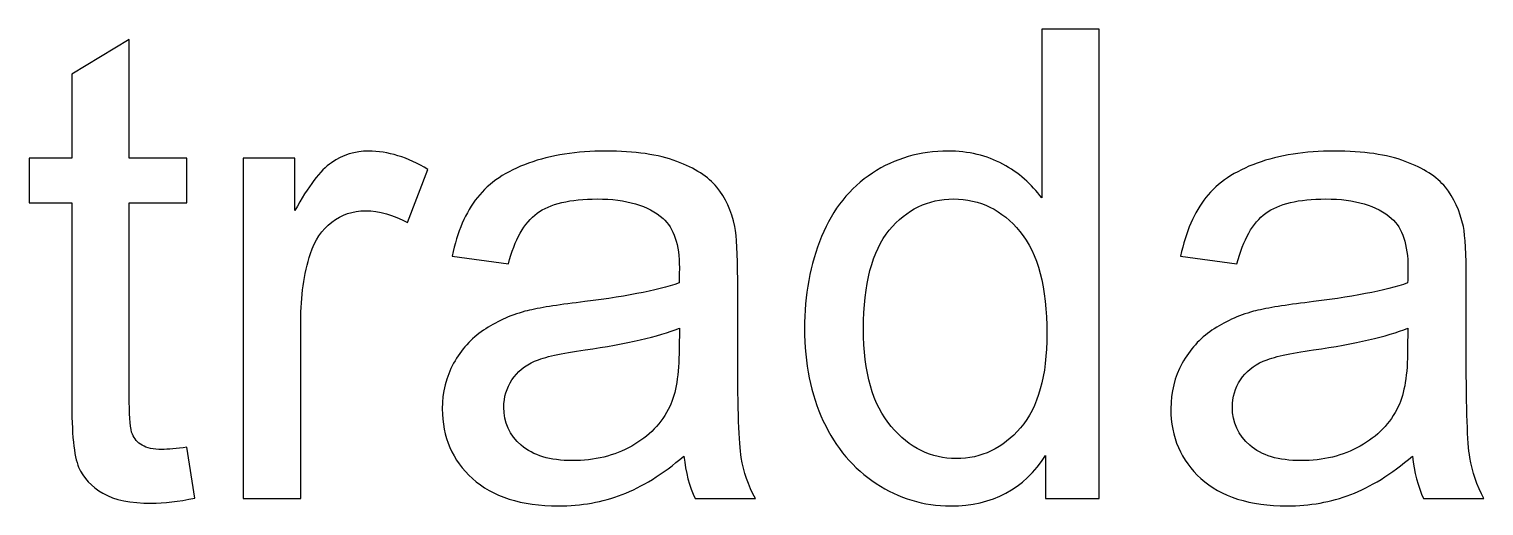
# Model space of a CAD drawing. Header units: millimetres. Extents: x -300 to 279, y -192 to 238.
# Drawn here: x 54.85 to 83.06, y -143.76 to -134.53 of the extents above; entities that cross this region are included whole.
import ezdxf

# ---------------------------------------------------------------- set-up
doc = ezdxf.new("R2010")
doc.units = ezdxf.units.MM
doc.layers.add('CAMADA_1', color=7, linetype='CONTINUOUS')

msp = doc.modelspace()

# ---------------------------------------------------------------- linework, layer by layer
at = {"layer": 'CAMADA_1', "color": 250}
for points, knots in [([(74.5601, -143.6225), (74.5601, -143.6225), (74.5601, -142.7864), (74.5601, -142.7864), (74.1431, -143.4362), (73.5293, -143.7622), (72.7186, -143.7622), (72.1937, -143.7622), (71.7111, -143.6183), (71.2729, -143.3283), (70.8327, -143.0404), (70.4919, -142.6361), (70.2485, -142.1197), (70.0072, -141.6011), (69.8865, -141.0063), (69.8865, -140.3332), (69.8865, -139.677), (69.9966, -139.0822), (70.2146, -138.5467), (70.4347, -138.0133), (70.7628, -137.6027), (71.201, -137.3191), (71.637, -137.0333), (72.1281, -136.8915), (72.6678, -136.8915), (73.0657, -136.8915), (73.4192, -136.9762), (73.7283, -137.1434), (74.0373, -137.3106), (74.2892, -137.5307), (74.4839, -137.7995), (74.4839, -137.7995), (74.4839, -134.5293), (74.4839, -134.5293), (74.4839, -134.5293), (75.6015, -134.5293), (75.6015, -134.5293), (75.6015, -134.5293), (75.6015, -143.6225), (75.6015, -143.6225), (75.6015, -143.6225), (74.5601, -143.6225), (74.5601, -143.6225)], [0, 0, 0, 0, 0.0714286, 0.0714286, 0.0714286, 0.1428571, 0.1428571, 0.1428571, 0.2142857, 0.2142857, 0.2142857, 0.2857143, 0.2857143, 0.2857143, 0.3571429, 0.3571429, 0.3571429, 0.4285714, 0.4285714, 0.4285714, 0.5, 0.5, 0.5, 0.5714286, 0.5714286, 0.5714286, 0.6428571, 0.6428571, 0.6428571, 0.7142857, 0.7142857, 0.7142857, 0.7857143, 0.7857143, 0.7857143, 0.8571429, 0.8571429, 0.8571429, 0.9285714, 0.9285714, 0.9285714, 1, 1, 1, 1]), ([(57.9104, -142.6255), (57.9104, -142.6255), (58.0628, -143.6119), (58.0628, -143.6119), (57.7495, -143.6775), (57.468, -143.7114), (57.2225, -143.7114), (56.8182, -143.7114), (56.5049, -143.6479), (56.2806, -143.5188), (56.0583, -143.3897), (55.9017, -143.2224), (55.8107, -143.0129), (55.7197, -142.8033), (55.6752, -142.3631), (55.6752, -141.6921), (55.6752, -141.6921), (55.6752, -137.8948), (55.6752, -137.8948), (55.6752, -137.8948), (54.8497, -137.8948), (54.8497, -137.8948), (54.8497, -137.8948), (54.8497, -137.0312), (54.8497, -137.0312), (54.8497, -137.0312), (55.6752, -137.0312), (55.6752, -137.0312), (55.6752, -137.0312), (55.6752, -135.4014), (55.6752, -135.4014), (55.6752, -135.4014), (56.7928, -134.7304), (56.7928, -134.7304), (56.7928, -134.7304), (56.7928, -137.0312), (56.7928, -137.0312), (56.7928, -137.0312), (57.9104, -137.0312), (57.9104, -137.0312), (57.9104, -137.0312), (57.9104, -137.8948), (57.9104, -137.8948), (57.9104, -137.8948), (56.7928, -137.8948), (56.7928, -137.8948), (56.7928, -137.8948), (56.7928, -141.7556), (56.7928, -141.7556), (56.7928, -142.0752), (56.8119, -142.2805), (56.8521, -142.3715), (56.8902, -142.4626), (56.9537, -142.5345), (57.0426, -142.5896), (57.1315, -142.6425), (57.2585, -142.67), (57.4236, -142.67), (57.5463, -142.67), (57.7093, -142.6552), (57.9104, -142.6255)], [0, 0, 0, 0, 0.05, 0.05, 0.05, 0.1, 0.1, 0.1, 0.15, 0.15, 0.15, 0.2, 0.2, 0.2, 0.25, 0.25, 0.25, 0.3, 0.3, 0.3, 0.35, 0.35, 0.35, 0.4, 0.4, 0.4, 0.45, 0.45, 0.45, 0.5, 0.5, 0.5, 0.55, 0.55, 0.55, 0.6, 0.6, 0.6, 0.65, 0.65, 0.65, 0.7, 0.7, 0.7, 0.75, 0.75, 0.75, 0.8, 0.8, 0.8, 0.85, 0.85, 0.85, 0.9, 0.9, 0.9, 0.95, 0.95, 0.95, 1, 1, 1, 1]), ([(59.0005, -143.6225), (59.0005, -143.6225), (59.0005, -137.0312), (59.0005, -137.0312), (59.0005, -137.0312), (60.0038, -137.0312), (60.0038, -137.0312), (60.0038, -137.0312), (60.0038, -138.0408), (60.0038, -138.0408), (60.2599, -137.5731), (60.497, -137.264), (60.715, -137.1159), (60.933, -136.9656), (61.1722, -136.8915), (61.4326, -136.8915), (61.8093, -136.8915), (62.1924, -137.01), (62.5819, -137.245), (62.5819, -137.245), (62.184, -138.2758), (62.184, -138.2758), (61.913, -138.1234), (61.6421, -138.0472), (61.3712, -138.0472), (61.1278, -138.0472), (60.9097, -138.1213), (60.7171, -138.2673), (60.5245, -138.4134), (60.3869, -138.6166), (60.3044, -138.8769), (60.1795, -139.2727), (60.1181, -139.7067), (60.1181, -140.1787), (60.1181, -140.1787), (60.1181, -143.6225), (60.1181, -143.6225), (60.1181, -143.6225), (59.0005, -143.6225), (59.0005, -143.6225)], [0, 0, 0, 0, 0.0769231, 0.0769231, 0.0769231, 0.1538462, 0.1538462, 0.1538462, 0.2307692, 0.2307692, 0.2307692, 0.3076923, 0.3076923, 0.3076923, 0.3846154, 0.3846154, 0.3846154, 0.4615385, 0.4615385, 0.4615385, 0.5384615, 0.5384615, 0.5384615, 0.6153846, 0.6153846, 0.6153846, 0.6923077, 0.6923077, 0.6923077, 0.7692308, 0.7692308, 0.7692308, 0.8461538, 0.8461538, 0.8461538, 0.9230769, 0.9230769, 0.9230769, 1, 1, 1, 1]), ([(67.5476, -142.797), (67.1327, -143.1505), (66.7327, -143.3981), (66.3496, -143.5442), (65.9665, -143.6902), (65.5558, -143.7622), (65.1156, -143.7622), (64.3917, -143.7622), (63.835, -143.5865), (63.4455, -143.233), (63.056, -142.8817), (62.8613, -142.4308), (62.8613, -141.8826), (62.8613, -141.5609), (62.9354, -141.2666), (63.0814, -140.9999), (63.2296, -140.7332), (63.4222, -140.5216), (63.6593, -140.3607), (63.8985, -140.1998), (64.1652, -140.0771), (64.4636, -139.9945), (64.6838, -139.9374), (65.0161, -139.8823), (65.4585, -139.8273), (66.3602, -139.7215), (67.0269, -139.5924), (67.4524, -139.4442), (67.4566, -139.2918), (67.4587, -139.1944), (67.4587, -139.1542), (67.4587, -138.7012), (67.3529, -138.3816), (67.1412, -138.1954), (66.8555, -137.9435), (66.43, -137.8186), (65.867, -137.8186), (65.3399, -137.8186), (64.9505, -137.9117), (64.7007, -138.0959), (64.4488, -138.28), (64.2647, -138.606), (64.144, -139.0759), (64.144, -139.0759), (63.0518, -138.9235), (63.0518, -138.9235), (63.1513, -138.4557), (63.3143, -138.0768), (63.5429, -137.789), (63.7715, -137.5011), (64.1017, -137.281), (64.5335, -137.1243), (64.9632, -136.9698), (65.4648, -136.8915), (66.0321, -136.8915), (66.5951, -136.8915), (67.0544, -136.9571), (67.4079, -137.0905), (67.7593, -137.2238), (68.0196, -137.3889), (68.1847, -137.59), (68.3498, -137.7911), (68.4662, -138.0451), (68.534, -138.352), (68.57, -138.5425), (68.589, -138.8854), (68.589, -139.3786), (68.589, -139.3786), (68.589, -140.8602), (68.589, -140.8602), (68.589, -141.8953), (68.6123, -142.5493), (68.6589, -142.8266), (68.7033, -143.1039), (68.7964, -143.3685), (68.9319, -143.6225), (68.9319, -143.6225), (67.7635, -143.6225), (67.7635, -143.6225), (67.6513, -143.3875), (67.5794, -143.1124), (67.5476, -142.797)], [0, 0, 0, 0, 0.037037, 0.037037, 0.037037, 0.0740741, 0.0740741, 0.0740741, 0.1111111, 0.1111111, 0.1111111, 0.1481481, 0.1481481, 0.1481481, 0.1851852, 0.1851852, 0.1851852, 0.2222222, 0.2222222, 0.2222222, 0.2592593, 0.2592593, 0.2592593, 0.2962963, 0.2962963, 0.2962963, 0.3333333, 0.3333333, 0.3333333, 0.3703704, 0.3703704, 0.3703704, 0.4074074, 0.4074074, 0.4074074, 0.4444444, 0.4444444, 0.4444444, 0.4814815, 0.4814815, 0.4814815, 0.5185185, 0.5185185, 0.5185185, 0.5555556, 0.5555556, 0.5555556, 0.5925926, 0.5925926, 0.5925926, 0.6296296, 0.6296296, 0.6296296, 0.6666667, 0.6666667, 0.6666667, 0.7037037, 0.7037037, 0.7037037, 0.7407407, 0.7407407, 0.7407407, 0.7777778, 0.7777778, 0.7777778, 0.8148148, 0.8148148, 0.8148148, 0.8518519, 0.8518519, 0.8518519, 0.8888889, 0.8888889, 0.8888889, 0.9259259, 0.9259259, 0.9259259, 0.962963, 0.962963, 0.962963, 1, 1, 1, 1]), ([(81.6742, -142.797), (81.2593, -143.1505), (80.8593, -143.3981), (80.4762, -143.5442), (80.0931, -143.6902), (79.6824, -143.7622), (79.2422, -143.7622), (78.5183, -143.7622), (77.9616, -143.5865), (77.5721, -143.233), (77.1826, -142.8817), (76.9879, -142.4308), (76.9879, -141.8826), (76.9879, -141.5609), (77.062, -141.2666), (77.208, -140.9999), (77.3562, -140.7332), (77.5488, -140.5216), (77.7859, -140.3607), (78.0251, -140.1998), (78.2918, -140.0771), (78.5902, -139.9945), (78.8104, -139.9374), (79.1427, -139.8823), (79.5851, -139.8273), (80.4868, -139.7215), (81.1535, -139.5924), (81.579, -139.4442), (81.5832, -139.2918), (81.5853, -139.1944), (81.5853, -139.1542), (81.5853, -138.7012), (81.4795, -138.3816), (81.2678, -138.1954), (80.9821, -137.9435), (80.5566, -137.8186), (79.9936, -137.8186), (79.4665, -137.8186), (79.0771, -137.9117), (78.8273, -138.0959), (78.5754, -138.28), (78.3913, -138.606), (78.2706, -139.0759), (78.2706, -139.0759), (77.1784, -138.9235), (77.1784, -138.9235), (77.2779, -138.4557), (77.4409, -138.0768), (77.6695, -137.789), (77.8981, -137.5011), (78.2283, -137.281), (78.6601, -137.1243), (79.0898, -136.9698), (79.5914, -136.8915), (80.1587, -136.8915), (80.7217, -136.8915), (81.181, -136.9571), (81.5345, -137.0905), (81.8859, -137.2238), (82.1462, -137.3889), (82.3113, -137.59), (82.4764, -137.7911), (82.5928, -138.0451), (82.6606, -138.352), (82.6966, -138.5425), (82.7156, -138.8854), (82.7156, -139.3786), (82.7156, -139.3786), (82.7156, -140.8602), (82.7156, -140.8602), (82.7156, -141.8953), (82.7389, -142.5493), (82.7855, -142.8266), (82.8299, -143.1039), (82.923, -143.3685), (83.0585, -143.6225), (83.0585, -143.6225), (81.8901, -143.6225), (81.8901, -143.6225), (81.7779, -143.3875), (81.706, -143.1124), (81.6742, -142.797)], [0, 0, 0, 0, 0.037037, 0.037037, 0.037037, 0.0740741, 0.0740741, 0.0740741, 0.1111111, 0.1111111, 0.1111111, 0.1481481, 0.1481481, 0.1481481, 0.1851852, 0.1851852, 0.1851852, 0.2222222, 0.2222222, 0.2222222, 0.2592593, 0.2592593, 0.2592593, 0.2962963, 0.2962963, 0.2962963, 0.3333333, 0.3333333, 0.3333333, 0.3703704, 0.3703704, 0.3703704, 0.4074074, 0.4074074, 0.4074074, 0.4444444, 0.4444444, 0.4444444, 0.4814815, 0.4814815, 0.4814815, 0.5185185, 0.5185185, 0.5185185, 0.5555556, 0.5555556, 0.5555556, 0.5925926, 0.5925926, 0.5925926, 0.6296296, 0.6296296, 0.6296296, 0.6666667, 0.6666667, 0.6666667, 0.7037037, 0.7037037, 0.7037037, 0.7407407, 0.7407407, 0.7407407, 0.7777778, 0.7777778, 0.7777778, 0.8148148, 0.8148148, 0.8148148, 0.8518519, 0.8518519, 0.8518519, 0.8888889, 0.8888889, 0.8888889, 0.9259259, 0.9259259, 0.9259259, 0.962963, 0.962963, 0.962963, 1, 1, 1, 1]), ([(71.0295, -140.3353), (71.0295, -141.1777), (71.2073, -141.8064), (71.565, -142.2234), (71.9206, -142.6404), (72.3418, -142.8478), (72.8266, -142.8478), (73.3155, -142.8478), (73.7304, -142.6488), (74.0733, -142.2509), (74.4141, -141.853), (74.5855, -141.2455), (74.5855, -140.4284), (74.5855, -139.531), (74.4119, -138.8706), (74.0627, -138.4494), (73.7156, -138.0281), (73.2859, -137.8186), (72.7758, -137.8186), (72.2783, -137.8186), (71.8635, -138.0197), (71.529, -138.424), (71.1967, -138.8282), (71.0295, -139.4654), (71.0295, -140.3353)], [0, 0, 0, 0, 0.125, 0.125, 0.125, 0.25, 0.25, 0.25, 0.375, 0.375, 0.375, 0.5, 0.5, 0.5, 0.625, 0.625, 0.625, 0.75, 0.75, 0.75, 0.875, 0.875, 0.875, 1, 1, 1, 1]), ([(67.4587, -140.3205), (67.0523, -140.4856), (66.4427, -140.6253), (65.6299, -140.7396), (65.1685, -140.8052), (64.8425, -140.8793), (64.652, -140.9618), (64.4615, -141.0444), (64.3155, -141.165), (64.2117, -141.3217), (64.108, -141.4804), (64.0551, -141.6561), (64.0551, -141.8508), (64.0551, -142.1451), (64.1673, -142.3927), (64.3938, -142.5896), (64.6203, -142.7864), (64.9505, -142.8859), (65.3844, -142.8859), (65.8141, -142.8859), (66.1972, -142.7928), (66.5337, -142.6044), (66.8682, -142.4181), (67.1158, -142.162), (67.2724, -141.8381), (67.3931, -141.5863), (67.4524, -141.2158), (67.4524, -140.7269), (67.4524, -140.7269), (67.4587, -140.3205), (67.4587, -140.3205)], [0, 0, 0, 0, 0.1, 0.1, 0.1, 0.2, 0.2, 0.2, 0.3, 0.3, 0.3, 0.4, 0.4, 0.4, 0.5, 0.5, 0.5, 0.6, 0.6, 0.6, 0.7, 0.7, 0.7, 0.8, 0.8, 0.8, 0.9, 0.9, 0.9, 1, 1, 1, 1]), ([(81.5853, -140.3205), (81.1789, -140.4856), (80.5693, -140.6253), (79.7565, -140.7396), (79.2951, -140.8052), (78.9691, -140.8793), (78.7786, -140.9618), (78.5881, -141.0444), (78.4421, -141.165), (78.3383, -141.3217), (78.2346, -141.4804), (78.1817, -141.6561), (78.1817, -141.8508), (78.1817, -142.1451), (78.2939, -142.3927), (78.5204, -142.5896), (78.7469, -142.7864), (79.0771, -142.8859), (79.511, -142.8859), (79.9407, -142.8859), (80.3238, -142.7928), (80.6603, -142.6044), (80.9948, -142.4181), (81.2424, -142.162), (81.399, -141.8381), (81.5197, -141.5863), (81.579, -141.2158), (81.579, -140.7269), (81.579, -140.7269), (81.5853, -140.3205), (81.5853, -140.3205)], [0, 0, 0, 0, 0.1, 0.1, 0.1, 0.2, 0.2, 0.2, 0.3, 0.3, 0.3, 0.4, 0.4, 0.4, 0.5, 0.5, 0.5, 0.6, 0.6, 0.6, 0.7, 0.7, 0.7, 0.8, 0.8, 0.8, 0.9, 0.9, 0.9, 1, 1, 1, 1])]:
    msp.add_open_spline(points, degree=3, knots=knots, dxfattribs=at)

doc.saveas('drawing.dxf')
